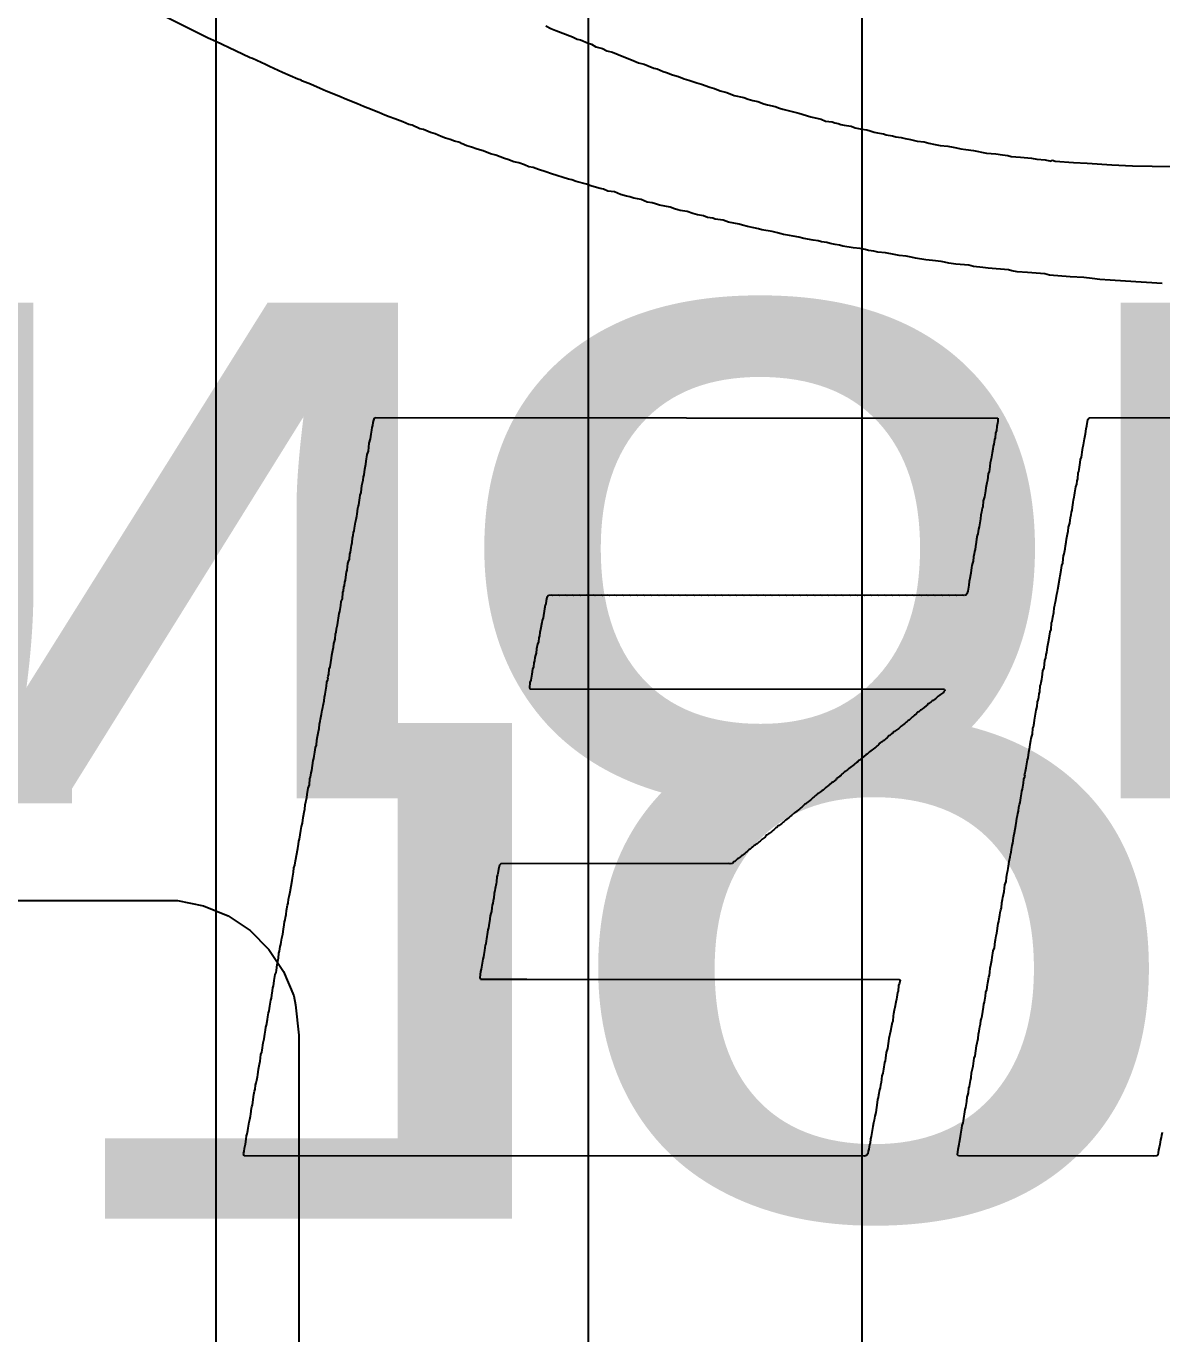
# Model space of a CAD drawing. Header units: inches. Extents: x 0 to 11.3, y 0 to 5.5.
# Drawn here: x 1.394 to 1.6689, y 0.9927 to 1.3093 of the extents above; entities that cross this region are included whole.
import ezdxf

# ---------------------------------------------------------------- set-up
doc = ezdxf.new("R2010")
doc.units = ezdxf.units.IN
doc.header["$MEASUREMENT"] = 0
for name, color, linetype in [('Bottom Layer', 5, 'Continuous'), ('Bottom Overlay', 54, 'Continuous'), ('Top Layer', 1, 'Continuous'), ('Top Overlay', 2, 'Continuous')]:
    doc.layers.add(name, color=color, linetype=linetype)
doc.styles.add('Arial Black', font='', dxfattribs={"height": 0.2})
doc.styles.get('Arial Black').set_extended_font_data('Arial Black')

msp = doc.modelspace()

# ---------------------------------------------------------------- linework, layer by layer
at = {"layer": 'Bottom Layer'}
for p, q in [((1.16485, 1.09761), (1.42739, 1.09761)), ((1.42739, 1.09761), (1.4306, 1.09761)), ((1.4306, 1.09761), (1.4369, 1.09636)), ((1.4369, 1.09636), (1.44284, 1.0939)), ((1.44284, 1.0939), (1.44818, 1.09033)), ((1.44818, 1.09033), (1.45272, 1.08579)), ((1.45272, 1.08579), (1.45629, 1.08045)), ((1.45629, 1.08045), (1.45875, 1.07451)), ((1.45875, 1.07451), (1.45918, 1.07235)), ((1.45918, 1.07235), (1.46, 1.065)), ((1.46, 1.065), (1.46, 1.065)), ((1.46, 1.065), (1.46, 1.065)), ((1.46, 1.065), (1.46, 1.065)), ((1.46, 1.065), (1.46, 0.95905))]:
    msp.add_line(p, q, dxfattribs=at)
at = {"layer": 'Top Layer'}
for p, q in [((1.44, 0.968), (1.44, 1.47)), ((1.53, 1.42), (1.53, 0.97077)), ((1.59636, 0.25536), (1.59636, 1.35617))]:
    msp.add_line(p, q, dxfattribs=at)
at = {"layer": 'Top Overlay'}
for p, q in [((1.43805, 1.30636), (1.41635, 1.31731)), ((1.51978, 1.30935), (1.52102, 1.30873)), ((1.52102, 1.30873), (1.52216, 1.30822)), ((1.52216, 1.30822), (1.52619, 1.30667)), ((1.43991, 1.30553), (1.43805, 1.30636)), ((1.44466, 1.30326), (1.43991, 1.30553)), ((1.52619, 1.30667), (1.52732, 1.30615)), ((1.52732, 1.30615), (1.52815, 1.30594)), ((1.52815, 1.30594), (1.53001, 1.30512)), ((1.53001, 1.30512), (1.53083, 1.30491)), ((1.53083, 1.30491), (1.53187, 1.30429)), ((1.53187, 1.30429), (1.53352, 1.30388)), ((1.44817, 1.3016), (1.44466, 1.30326)), ((1.44879, 1.3014), (1.44817, 1.3016)), ((1.45189, 1.29995), (1.44879, 1.3014)), ((1.53352, 1.30388), (1.53455, 1.30326)), ((1.53455, 1.30326), (1.5359, 1.30295)), ((1.5359, 1.30295), (1.53869, 1.30181)), ((1.53869, 1.30181), (1.53972, 1.3014)), ((1.53972, 1.3014), (1.54106, 1.30088)), ((1.45292, 1.29954), (1.45189, 1.29995)), ((1.45602, 1.29809), (1.45292, 1.29954)), ((1.45974, 1.29644), (1.45602, 1.29809)), ((1.54106, 1.30088), (1.5422, 1.30036)), ((1.5422, 1.30036), (1.54354, 1.30005)), ((1.54354, 1.30005), (1.54458, 1.29964)), ((1.54458, 1.29964), (1.54592, 1.29912)), ((1.54592, 1.29912), (1.54675, 1.29892)), ((1.54675, 1.29892), (1.54819, 1.2983)), ((1.54819, 1.2983), (1.54902, 1.29809)), ((1.54902, 1.29809), (1.55047, 1.29747)), ((1.46057, 1.29623), (1.45974, 1.29644)), ((1.46088, 1.29592), (1.46057, 1.29623)), ((1.46284, 1.2952), (1.46088, 1.29592)), ((1.46512, 1.29416), (1.46284, 1.2952)), ((1.55047, 1.29747), (1.55191, 1.29706)), ((1.55191, 1.29706), (1.55326, 1.29654)), ((1.55326, 1.29654), (1.55439, 1.29623)), ((1.55439, 1.29623), (1.55636, 1.29551)), ((1.55636, 1.29551), (1.55749, 1.2952)), ((1.55749, 1.2952), (1.55946, 1.29447)), ((1.46656, 1.29354), (1.46512, 1.29416)), ((1.46966, 1.2923), (1.46656, 1.29354)), ((1.47152, 1.29148), (1.46966, 1.2923)), ((1.55946, 1.29447), (1.56059, 1.29416)), ((1.56059, 1.29416), (1.56194, 1.29365)), ((1.56194, 1.29365), (1.56359, 1.29323)), ((1.56359, 1.29323), (1.56535, 1.29251)), ((1.56535, 1.29251), (1.56772, 1.29199)), ((1.56772, 1.29199), (1.56876, 1.29158)), ((1.56876, 1.29158), (1.56989, 1.29127)), ((1.47421, 1.29044), (1.47152, 1.29148)), ((1.47566, 1.28982), (1.47421, 1.29044)), ((1.47669, 1.28941), (1.47566, 1.28982)), ((1.47938, 1.28838), (1.47669, 1.28941)), ((1.56989, 1.29127), (1.57113, 1.29106)), ((1.57113, 1.29106), (1.57258, 1.29044)), ((1.57258, 1.29044), (1.57341, 1.29024)), ((1.57341, 1.29024), (1.57527, 1.28982)), ((1.57527, 1.28982), (1.5763, 1.28941)), ((1.5763, 1.28941), (1.57713, 1.2892)), ((1.57713, 1.2892), (1.57847, 1.28889)), ((1.57847, 1.28889), (1.5794, 1.28858)), ((1.5794, 1.28858), (1.58105, 1.28817)), ((1.48082, 1.28776), (1.47938, 1.28838)), ((1.48186, 1.28734), (1.48082, 1.28776)), ((1.4832, 1.28683), (1.48186, 1.28734)), ((1.48516, 1.2861), (1.4832, 1.28683)), ((1.48661, 1.28548), (1.48516, 1.2861)), ((1.48744, 1.28528), (1.48661, 1.28548)), ((1.4893, 1.28445), (1.48744, 1.28528)), ((1.58105, 1.28817), (1.58395, 1.28734)), ((1.58395, 1.28734), (1.58643, 1.28672)), ((1.58643, 1.28672), (1.58746, 1.28631)), ((1.58746, 1.28631), (1.58911, 1.2861)), ((1.58911, 1.2861), (1.58973, 1.2859)), ((1.58973, 1.2859), (1.59056, 1.28569)), ((1.59056, 1.28569), (1.59118, 1.28548)), ((1.59118, 1.28548), (1.59201, 1.28528)), ((1.59201, 1.28528), (1.59366, 1.28507)), ((1.49012, 1.28424), (1.4893, 1.28445)), ((1.49188, 1.28352), (1.49012, 1.28424)), ((1.49302, 1.28321), (1.49188, 1.28352)), ((1.49446, 1.28259), (1.49302, 1.28321)), ((1.4955, 1.28218), (1.49446, 1.28259)), ((1.49663, 1.28187), (1.4955, 1.28218)), ((1.59366, 1.28507), (1.59469, 1.28466)), ((1.59469, 1.28466), (1.59624, 1.28435)), ((1.59624, 1.28435), (1.59748, 1.28414)), ((1.59748, 1.28414), (1.59831, 1.28393)), ((1.59831, 1.28393), (1.59924, 1.28362)), ((1.59924, 1.28362), (1.60007, 1.28342)), ((1.60007, 1.28342), (1.60151, 1.28321)), ((1.60151, 1.28321), (1.60213, 1.283)), ((1.60213, 1.283), (1.60368, 1.28269)), ((1.60368, 1.28269), (1.60451, 1.28249)), ((1.60451, 1.28249), (1.60575, 1.28228)), ((1.60575, 1.28228), (1.60678, 1.28207)), ((1.60678, 1.28207), (1.60802, 1.28187)), ((1.49767, 1.28145), (1.49663, 1.28187)), ((1.49901, 1.28114), (1.49767, 1.28145)), ((1.49932, 1.28083), (1.49901, 1.28114)), ((1.50066, 1.28032), (1.49932, 1.28083)), ((1.5018, 1.28001), (1.50066, 1.28032)), ((1.50314, 1.27949), (1.5018, 1.28001)), ((1.50459, 1.27908), (1.50314, 1.27949)), ((1.50635, 1.27835), (1.50459, 1.27908)), ((1.60802, 1.28187), (1.60968, 1.28145)), ((1.60968, 1.28145), (1.61133, 1.28125)), ((1.61133, 1.28125), (1.61247, 1.28094)), ((1.61247, 1.28094), (1.61402, 1.28063)), ((1.61402, 1.28063), (1.61526, 1.28042)), ((1.61526, 1.28042), (1.61712, 1.28021)), ((1.61712, 1.28021), (1.61836, 1.28001)), ((1.61836, 1.28001), (1.61918, 1.2798)), ((1.61918, 1.2798), (1.62021, 1.27959)), ((1.62021, 1.27959), (1.62146, 1.27939)), ((1.62146, 1.27939), (1.62332, 1.27918)), ((1.62332, 1.27918), (1.62641, 1.27856)), ((1.50769, 1.27804), (1.50635, 1.27835)), ((1.50976, 1.27722), (1.50769, 1.27804)), ((1.51058, 1.27701), (1.50976, 1.27722)), ((1.51203, 1.27639), (1.51058, 1.27701)), ((1.51327, 1.27618), (1.51203, 1.27639)), ((1.51461, 1.27567), (1.51327, 1.27618)), ((1.62641, 1.27856), (1.62869, 1.27835)), ((1.62869, 1.27835), (1.63034, 1.27815)), ((1.63034, 1.27815), (1.63158, 1.27794)), ((1.63158, 1.27794), (1.63241, 1.27773)), ((1.63241, 1.27773), (1.63468, 1.27753)), ((1.63468, 1.27753), (1.63737, 1.27732)), ((1.63737, 1.27732), (1.63861, 1.27711)), ((1.63861, 1.27711), (1.64067, 1.27691)), ((1.64067, 1.27691), (1.64171, 1.2767)), ((1.64171, 1.2767), (1.64181, 1.2766)), ((1.64181, 1.2766), (1.64243, 1.2768)), ((1.64243, 1.2768), (1.64305, 1.2766)), ((1.64305, 1.2766), (1.64749, 1.27629)), ((1.64749, 1.27629), (1.6508, 1.27608)), ((1.6508, 1.27608), (1.65679, 1.27567)), ((1.51565, 1.27525), (1.51461, 1.27567)), ((1.51668, 1.27505), (1.51565, 1.27525)), ((1.51802, 1.27453), (1.51668, 1.27505)), ((1.51978, 1.27401), (1.51802, 1.27453)), ((1.52112, 1.2735), (1.51978, 1.27401)), ((1.52526, 1.27226), (1.52112, 1.2735)), ((1.65679, 1.27567), (1.66175, 1.27546)), ((1.66175, 1.27546), (1.67601, 1.27525)), ((1.52608, 1.27205), (1.52526, 1.27226)), ((1.52712, 1.27164), (1.52608, 1.27205)), ((1.5296, 1.27102), (1.52712, 1.27164)), ((1.53063, 1.2706), (1.5296, 1.27102)), ((1.53146, 1.2704), (1.53063, 1.2706)), ((1.5329, 1.26998), (1.53146, 1.2704)), ((1.53373, 1.26978), (1.5329, 1.26998)), ((1.53476, 1.26936), (1.53373, 1.26978)), ((1.53641, 1.26916), (1.53476, 1.26936)), ((1.53786, 1.26854), (1.53641, 1.26916)), ((1.53931, 1.26812), (1.53786, 1.26854)), ((1.54013, 1.26792), (1.53931, 1.26812)), ((1.54106, 1.26761), (1.54013, 1.26792)), ((1.54282, 1.2673), (1.54106, 1.26761)), ((1.54427, 1.26668), (1.54282, 1.2673)), ((1.54551, 1.26647), (1.54427, 1.26668)), ((1.54633, 1.26626), (1.54551, 1.26647)), ((1.54726, 1.26595), (1.54633, 1.26626)), ((1.54985, 1.26544), (1.54726, 1.26595)), ((1.55088, 1.26502), (1.54985, 1.26544)), ((1.55171, 1.26482), (1.55088, 1.26502)), ((1.55233, 1.26461), (1.55171, 1.26482)), ((1.55398, 1.2644), (1.55233, 1.26461)), ((1.55532, 1.26389), (1.55398, 1.2644)), ((1.55646, 1.26358), (1.55532, 1.26389)), ((1.55791, 1.26337), (1.55646, 1.26358)), ((1.55894, 1.26296), (1.55791, 1.26337)), ((1.56018, 1.26275), (1.55894, 1.26296)), ((1.5608, 1.26254), (1.56018, 1.26275)), ((1.56266, 1.26234), (1.5608, 1.26254)), ((1.564, 1.26182), (1.56266, 1.26234)), ((1.56659, 1.2613), (1.564, 1.26182)), ((1.56741, 1.2611), (1.56659, 1.2613)), ((1.56855, 1.26079), (1.56741, 1.2611)), ((1.5701, 1.26048), (1.56855, 1.26079)), ((1.57124, 1.26017), (1.5701, 1.26048)), ((1.57206, 1.25996), (1.57124, 1.26017)), ((1.57454, 1.25955), (1.57206, 1.25996)), ((1.57589, 1.25924), (1.57454, 1.25955)), ((1.57671, 1.25903), (1.57589, 1.25924)), ((1.57733, 1.25882), (1.57671, 1.25903)), ((1.57878, 1.25862), (1.57733, 1.25882)), ((1.57961, 1.25841), (1.57878, 1.25862)), ((1.58105, 1.2582), (1.57961, 1.25841)), ((1.58219, 1.25789), (1.58105, 1.2582)), ((1.58446, 1.25748), (1.58219, 1.25789)), ((1.5857, 1.25727), (1.58446, 1.25748)), ((1.58653, 1.25707), (1.5857, 1.25727)), ((1.58777, 1.25686), (1.58653, 1.25707)), ((1.5886, 1.25665), (1.58777, 1.25686)), ((1.58984, 1.25645), (1.5886, 1.25665)), ((1.59087, 1.25624), (1.58984, 1.25645)), ((1.5917, 1.25603), (1.59087, 1.25624)), ((1.59418, 1.25562), (1.5917, 1.25603)), ((1.59583, 1.25541), (1.59418, 1.25562)), ((1.59707, 1.25521), (1.59583, 1.25541)), ((1.5979, 1.255), (1.59707, 1.25521)), ((1.59914, 1.25479), (1.5979, 1.255)), ((1.60017, 1.25459), (1.59914, 1.25479)), ((1.60203, 1.25438), (1.60017, 1.25459)), ((1.6041, 1.25397), (1.60203, 1.25438)), ((1.60534, 1.25376), (1.6041, 1.25397)), ((1.60699, 1.25355), (1.60534, 1.25376)), ((1.60823, 1.25335), (1.60699, 1.25355)), ((1.60926, 1.25314), (1.60823, 1.25335)), ((1.61174, 1.25273), (1.60926, 1.25314)), ((1.6134, 1.25252), (1.61174, 1.25273)), ((1.61546, 1.25231), (1.6134, 1.25252)), ((1.61629, 1.25211), (1.61546, 1.25231)), ((1.61732, 1.2519), (1.61629, 1.25211)), ((1.61898, 1.25169), (1.61732, 1.2519)), ((1.62218, 1.25138), (1.61898, 1.25169)), ((1.62332, 1.25107), (1.62218, 1.25138)), ((1.62559, 1.25087), (1.62332, 1.25107)), ((1.62683, 1.25066), (1.62559, 1.25087)), ((1.63179, 1.25025), (1.62683, 1.25066)), ((1.63261, 1.25004), (1.63179, 1.25025)), ((1.63385, 1.24983), (1.63261, 1.25004)), ((1.63633, 1.24963), (1.63385, 1.24983)), ((1.64057, 1.24932), (1.63633, 1.24963)), ((1.64171, 1.24901), (1.64057, 1.24932)), ((1.64667, 1.24859), (1.64171, 1.24901)), ((1.64997, 1.24839), (1.64667, 1.24859)), ((1.65204, 1.24818), (1.64997, 1.24839)), ((1.6539, 1.24797), (1.65204, 1.24818)), ((1.65638, 1.24777), (1.6539, 1.24797)), ((1.6601, 1.24756), (1.65638, 1.24777)), ((1.66899, 1.24694), (1.6601, 1.24756)), ((1.47775, 1.21215), (1.47787, 1.21262)), ((1.47787, 1.21262), (1.47799, 1.21334)), ((1.47799, 1.21334), (1.47811, 1.21393)), ((1.47811, 1.21393), (1.47829, 1.21435)), ((1.47829, 1.21435), (1.47847, 1.21453)), ((1.47847, 1.21453), (1.62916, 1.21441)), ((1.6291, 1.21316), (1.62898, 1.21233)), ((1.62922, 1.21352), (1.6291, 1.21316)), ((1.62916, 1.21441), (1.62922, 1.21352)), ((1.6506, 1.21179), (1.65072, 1.21251)), ((1.65072, 1.21251), (1.65096, 1.21405)), ((1.65096, 1.21405), (1.65126, 1.21447)), ((1.65126, 1.21447), (1.69992, 1.21453)), ((1.47704, 1.20834), (1.47734, 1.20935)), ((1.47734, 1.20935), (1.47752, 1.21048)), ((1.47752, 1.21048), (1.47763, 1.21143)), ((1.47763, 1.21143), (1.47775, 1.21215)), ((1.62851, 1.20959), (1.62839, 1.20923)), ((1.62863, 1.21078), (1.62851, 1.20959)), ((1.62886, 1.21137), (1.62863, 1.21078)), ((1.62898, 1.21233), (1.62886, 1.21137)), ((1.64995, 1.20792), (1.65019, 1.20935)), ((1.65019, 1.20935), (1.65037, 1.2106)), ((1.65037, 1.2106), (1.6506, 1.21179)), ((1.4765, 1.20554), (1.47686, 1.20637)), ((1.47686, 1.20637), (1.47704, 1.20834)), ((1.62797, 1.20691), (1.62785, 1.20595)), ((1.62809, 1.20762), (1.62797, 1.20691)), ((1.62821, 1.2081), (1.62809, 1.20762)), ((1.62839, 1.20923), (1.62821, 1.2081)), ((1.64947, 1.20494), (1.64965, 1.20667)), ((1.64965, 1.20667), (1.64977, 1.20726)), ((1.64977, 1.20726), (1.64995, 1.20792)), ((1.47597, 1.20202), (1.4762, 1.20321)), ((1.4762, 1.20321), (1.47632, 1.20393)), ((1.47632, 1.20393), (1.4765, 1.20554)), ((1.62737, 1.20357), (1.6272, 1.20196)), ((1.62761, 1.20452), (1.62737, 1.20357)), ((1.62785, 1.20595), (1.62761, 1.20452)), ((1.64888, 1.20196), (1.64911, 1.20363)), ((1.64911, 1.20363), (1.64923, 1.20435)), ((1.64923, 1.20435), (1.64947, 1.20494)), ((1.47555, 1.19934), (1.47567, 1.20018)), ((1.47567, 1.20018), (1.47579, 1.20065)), ((1.47579, 1.20065), (1.47597, 1.20202)), ((1.62684, 1.20089), (1.62666, 1.1994)), ((1.62708, 1.20149), (1.62684, 1.20089)), ((1.6272, 1.20196), (1.62708, 1.20149)), ((1.64852, 1.1997), (1.64864, 1.20113)), ((1.64864, 1.20113), (1.64876, 1.20149)), ((1.64876, 1.20149), (1.64888, 1.20196)), ((1.47507, 1.19636), (1.47525, 1.19809)), ((1.47525, 1.19809), (1.47537, 1.19869)), ((1.47537, 1.19869), (1.47555, 1.19934)), ((1.62618, 1.19678), (1.62606, 1.19583)), ((1.6263, 1.1975), (1.62618, 1.19678)), ((1.62654, 1.19869), (1.6263, 1.1975)), ((1.62666, 1.1994), (1.62654, 1.19869)), ((1.64786, 1.1963), (1.64798, 1.19726)), ((1.64798, 1.19726), (1.6481, 1.19773)), ((1.6481, 1.19773), (1.64828, 1.19839)), ((1.64828, 1.19839), (1.6484, 1.19922)), ((1.6484, 1.19922), (1.64852, 1.1997)), ((1.47448, 1.19339), (1.47472, 1.19505)), ((1.47472, 1.19505), (1.47483, 1.19577)), ((1.47483, 1.19577), (1.47507, 1.19636)), ((1.62565, 1.19434), (1.62553, 1.19291)), ((1.62577, 1.19482), (1.62565, 1.19434)), ((1.62594, 1.19535), (1.62577, 1.19482)), ((1.62606, 1.19583), (1.62594, 1.19535)), ((1.64727, 1.19285), (1.64739, 1.19392)), ((1.64739, 1.19392), (1.64751, 1.19464)), ((1.64751, 1.19464), (1.64763, 1.19523)), ((1.64763, 1.19523), (1.64774, 1.19571)), ((1.64774, 1.19571), (1.64786, 1.1963)), ((1.47388, 1.18981), (1.474, 1.19065)), ((1.474, 1.19065), (1.47412, 1.19112)), ((1.47412, 1.19112), (1.47424, 1.19255)), ((1.47424, 1.19255), (1.47436, 1.19291)), ((1.47436, 1.19291), (1.47448, 1.19339)), ((1.62511, 1.19094), (1.62499, 1.18999)), ((1.62523, 1.19166), (1.62511, 1.19094)), ((1.62541, 1.19255), (1.62523, 1.19166)), ((1.62553, 1.19291), (1.62541, 1.19255)), ((1.64661, 1.18898), (1.64679, 1.19035)), ((1.64679, 1.19035), (1.64691, 1.19094)), ((1.64691, 1.19094), (1.64703, 1.19166)), ((1.64703, 1.19166), (1.64715, 1.19213)), ((1.64715, 1.19213), (1.64727, 1.19285)), ((1.47323, 1.18666), (1.47335, 1.18713)), ((1.47335, 1.18713), (1.47347, 1.18773)), ((1.47347, 1.18773), (1.47358, 1.18868)), ((1.47358, 1.18868), (1.4737, 1.18916)), ((1.4737, 1.18916), (1.47388, 1.18981)), ((1.62452, 1.18749), (1.62434, 1.18636)), ((1.62463, 1.18808), (1.62452, 1.18749)), ((1.62475, 1.18856), (1.62463, 1.18808)), ((1.62499, 1.18999), (1.62475, 1.18856)), ((1.6462, 1.18701), (1.64632, 1.18797)), ((1.64632, 1.18797), (1.64643, 1.18844)), ((1.64643, 1.18844), (1.64661, 1.18898)), ((1.47275, 1.18356), (1.47287, 1.18427)), ((1.47287, 1.18427), (1.47299, 1.18534)), ((1.47299, 1.18534), (1.47311, 1.18606)), ((1.47311, 1.18606), (1.47323, 1.18666)), ((1.62392, 1.18439), (1.6238, 1.18332)), ((1.62404, 1.18511), (1.62392, 1.18439)), ((1.62422, 1.186), (1.62404, 1.18511)), ((1.62434, 1.18636), (1.62422, 1.186)), ((1.6456, 1.18344), (1.64572, 1.18439)), ((1.64572, 1.18439), (1.64584, 1.18511)), ((1.64584, 1.18511), (1.64608, 1.1863)), ((1.64608, 1.1863), (1.6462, 1.18701)), ((1.47221, 1.18028), (1.47233, 1.18147)), ((1.47233, 1.18147), (1.47245, 1.18195)), ((1.47245, 1.18195), (1.47263, 1.18308)), ((1.47263, 1.18308), (1.47275, 1.18356)), ((1.62332, 1.18082), (1.6232, 1.17975)), ((1.62344, 1.18153), (1.62332, 1.18082)), ((1.62356, 1.18213), (1.62344, 1.18153)), ((1.62368, 1.1826), (1.62356, 1.18213)), ((1.6238, 1.18332), (1.62368, 1.1826)), ((1.645, 1.18034), (1.64512, 1.18106)), ((1.64512, 1.18106), (1.64524, 1.18153)), ((1.64524, 1.18153), (1.64548, 1.18272)), ((1.64548, 1.18272), (1.6456, 1.18344)), ((1.47156, 1.17713), (1.47168, 1.1776)), ((1.47168, 1.1776), (1.47186, 1.17921)), ((1.47186, 1.17921), (1.47198, 1.17969)), ((1.47198, 1.17969), (1.47221, 1.18028)), ((1.62279, 1.17826), (1.62267, 1.17683)), ((1.62291, 1.17873), (1.62279, 1.17826)), ((1.62309, 1.17927), (1.62291, 1.17873)), ((1.6232, 1.17975), (1.62309, 1.17927)), ((1.64429, 1.17617), (1.64453, 1.1776)), ((1.64453, 1.1776), (1.64465, 1.17867)), ((1.64465, 1.17867), (1.64489, 1.17927)), ((1.64489, 1.17927), (1.645, 1.18034)), ((1.47102, 1.17385), (1.47114, 1.17468)), ((1.47114, 1.17468), (1.47126, 1.17516)), ((1.47126, 1.17516), (1.47144, 1.17653)), ((1.47144, 1.17653), (1.47156, 1.17713)), ((1.62225, 1.17486), (1.62213, 1.17391)), ((1.62237, 1.17558), (1.62225, 1.17486)), ((1.62255, 1.17647), (1.62237, 1.17558)), ((1.62267, 1.17683), (1.62255, 1.17647)), ((1.64375, 1.1729), (1.64417, 1.1757)), ((1.64417, 1.1757), (1.64429, 1.17617)), ((1.47055, 1.17063), (1.47067, 1.17218)), ((1.47067, 1.17218), (1.47078, 1.17254)), ((1.47078, 1.17254), (1.4709, 1.17349)), ((1.4709, 1.17349), (1.47102, 1.17385)), ((1.5204, 1.17141), (1.51998, 1.17099)), ((1.52111, 1.17153), (1.5204, 1.17141)), ((1.52147, 1.17141), (1.52111, 1.17153)), ((1.52278, 1.17153), (1.52147, 1.17141)), ((1.52314, 1.17141), (1.52278, 1.17153)), ((1.52457, 1.17153), (1.52314, 1.17141)), ((1.52493, 1.17141), (1.52457, 1.17153)), ((1.52624, 1.17153), (1.52493, 1.17141)), ((1.52659, 1.17141), (1.52624, 1.17153)), ((1.52791, 1.17153), (1.52659, 1.17141)), ((1.52826, 1.17141), (1.52791, 1.17153)), ((1.52969, 1.17153), (1.52826, 1.17141)), ((1.53005, 1.17141), (1.52969, 1.17153)), ((1.53136, 1.17153), (1.53005, 1.17141)), ((1.53172, 1.17141), (1.53136, 1.17153)), ((1.53315, 1.17153), (1.53172, 1.17141)), ((1.5335, 1.17141), (1.53315, 1.17153)), ((1.53481, 1.17153), (1.5335, 1.17141)), ((1.53517, 1.17141), (1.53481, 1.17153)), ((1.53648, 1.17153), (1.53517, 1.17141)), ((1.53684, 1.17141), (1.53648, 1.17153)), ((1.53827, 1.17153), (1.53684, 1.17141)), ((1.53863, 1.17141), (1.53827, 1.17153)), ((1.53994, 1.17153), (1.53863, 1.17141)), ((1.54029, 1.17141), (1.53994, 1.17153)), ((1.54172, 1.17153), (1.54029, 1.17141)), ((1.54208, 1.17141), (1.54172, 1.17153)), ((1.54339, 1.17153), (1.54208, 1.17141)), ((1.54375, 1.17141), (1.54339, 1.17153)), ((1.54506, 1.17153), (1.54375, 1.17141)), ((1.54542, 1.17141), (1.54506, 1.17153)), ((1.54685, 1.17153), (1.54542, 1.17141)), ((1.5472, 1.17141), (1.54685, 1.17153)), ((1.54851, 1.17153), (1.5472, 1.17141)), ((1.54887, 1.17141), (1.54851, 1.17153)), ((1.5503, 1.17153), (1.54887, 1.17141)), ((1.55066, 1.17141), (1.5503, 1.17153)), ((1.55197, 1.17153), (1.55066, 1.17141)), ((1.55233, 1.17141), (1.55197, 1.17153)), ((1.55364, 1.17153), (1.55233, 1.17141)), ((1.55399, 1.17141), (1.55364, 1.17153)), ((1.55542, 1.17153), (1.55399, 1.17141)), ((1.55578, 1.17141), (1.55542, 1.17153)), ((1.55709, 1.17153), (1.55578, 1.17141)), ((1.55745, 1.17141), (1.55709, 1.17153)), ((1.55888, 1.17153), (1.55745, 1.17141)), ((1.55923, 1.17141), (1.55888, 1.17153)), ((1.56055, 1.17153), (1.55923, 1.17141)), ((1.5609, 1.17141), (1.56055, 1.17153)), ((1.56221, 1.17153), (1.5609, 1.17141)), ((1.56257, 1.17141), (1.56221, 1.17153)), ((1.564, 1.17153), (1.56257, 1.17141)), ((1.56436, 1.17141), (1.564, 1.17153)), ((1.56567, 1.17153), (1.56436, 1.17141)), ((1.56603, 1.17141), (1.56567, 1.17153)), ((1.56745, 1.17153), (1.56603, 1.17141)), ((1.56781, 1.17141), (1.56745, 1.17153)), ((1.56912, 1.17153), (1.56781, 1.17141)), ((1.56948, 1.17141), (1.56912, 1.17153)), ((1.57079, 1.17153), (1.56948, 1.17141)), ((1.57115, 1.17141), (1.57079, 1.17153)), ((1.57258, 1.17153), (1.57115, 1.17141)), ((1.57293, 1.17141), (1.57258, 1.17153)), ((1.57424, 1.17153), (1.57293, 1.17141)), ((1.5746, 1.17141), (1.57424, 1.17153)), ((1.57603, 1.17153), (1.5746, 1.17141)), ((1.57639, 1.17141), (1.57603, 1.17153)), ((1.5777, 1.17153), (1.57639, 1.17141)), ((1.57806, 1.17141), (1.5777, 1.17153)), ((1.57937, 1.17153), (1.57806, 1.17141)), ((1.57972, 1.17141), (1.57937, 1.17153)), ((1.58115, 1.17153), (1.57972, 1.17141)), ((1.58151, 1.17141), (1.58115, 1.17153)), ((1.58282, 1.17153), (1.58151, 1.17141)), ((1.58318, 1.17141), (1.58282, 1.17153)), ((1.58461, 1.17153), (1.58318, 1.17141)), ((1.58497, 1.17141), (1.58461, 1.17153)), ((1.58628, 1.17153), (1.58497, 1.17141)), ((1.58663, 1.17141), (1.58628, 1.17153)), ((1.58794, 1.17153), (1.58663, 1.17141)), ((1.5883, 1.17141), (1.58794, 1.17153)), ((1.58973, 1.17153), (1.5883, 1.17141)), ((1.59009, 1.17141), (1.58973, 1.17153)), ((1.5914, 1.17153), (1.59009, 1.17141)), ((1.59176, 1.17141), (1.5914, 1.17153)), ((1.59319, 1.17153), (1.59176, 1.17141)), ((1.59354, 1.17141), (1.59319, 1.17153)), ((1.59485, 1.17153), (1.59354, 1.17141)), ((1.59521, 1.17141), (1.59485, 1.17153)), ((1.59652, 1.17153), (1.59521, 1.17141)), ((1.59688, 1.17141), (1.59652, 1.17153)), ((1.59831, 1.17153), (1.59688, 1.17141)), ((1.59867, 1.17141), (1.59831, 1.17153)), ((1.59998, 1.17153), (1.59867, 1.17141)), ((1.60033, 1.17141), (1.59998, 1.17153)), ((1.60176, 1.17153), (1.60033, 1.17141)), ((1.60212, 1.17141), (1.60176, 1.17153)), ((1.60343, 1.17153), (1.60212, 1.17141)), ((1.60379, 1.17141), (1.60343, 1.17153)), ((1.6051, 1.17153), (1.60379, 1.17141)), ((1.60546, 1.17141), (1.6051, 1.17153)), ((1.60688, 1.17153), (1.60546, 1.17141)), ((1.60724, 1.17141), (1.60688, 1.17153)), ((1.60855, 1.17153), (1.60724, 1.17141)), ((1.60891, 1.17141), (1.60855, 1.17153)), ((1.61034, 1.17153), (1.60891, 1.17141)), ((1.6107, 1.17141), (1.61034, 1.17153)), ((1.61201, 1.17153), (1.6107, 1.17141)), ((1.61236, 1.17141), (1.61201, 1.17153)), ((1.61367, 1.17153), (1.61236, 1.17141)), ((1.61403, 1.17141), (1.61367, 1.17153)), ((1.61546, 1.17153), (1.61403, 1.17141)), ((1.61582, 1.17141), (1.61546, 1.17153)), ((1.61713, 1.17153), (1.61582, 1.17141)), ((1.61749, 1.17141), (1.61713, 1.17153)), ((1.61892, 1.17153), (1.61749, 1.17141)), ((1.61927, 1.17141), (1.61892, 1.17153)), ((1.6207, 1.17153), (1.61927, 1.17141)), ((1.62106, 1.17141), (1.6207, 1.17153)), ((1.62142, 1.17153), (1.62106, 1.17141)), ((1.62166, 1.17188), (1.62142, 1.17153)), ((1.62189, 1.17248), (1.62166, 1.17188)), ((1.62213, 1.17391), (1.62189, 1.17248)), ((1.64322, 1.17022), (1.64346, 1.17176)), ((1.64346, 1.17176), (1.64363, 1.17242)), ((1.64363, 1.17242), (1.64375, 1.1729)), ((1.46989, 1.1676), (1.47013, 1.16902)), ((1.47013, 1.16902), (1.47025, 1.16998)), ((1.47025, 1.16998), (1.47055, 1.17063)), ((1.51945, 1.16819), (1.51909, 1.16605)), ((1.51963, 1.16908), (1.51945, 1.16819)), ((1.51974, 1.16944), (1.51963, 1.16908)), ((1.51986, 1.17016), (1.51974, 1.16944)), ((1.51998, 1.17099), (1.51986, 1.17016)), ((1.64274, 1.16736), (1.64286, 1.16843)), ((1.64286, 1.16843), (1.64298, 1.16914)), ((1.64298, 1.16914), (1.6431, 1.16962)), ((1.6431, 1.16962), (1.64322, 1.17022)), ((1.46936, 1.16432), (1.46977, 1.16712)), ((1.46977, 1.16712), (1.46989, 1.1676)), ((1.51891, 1.16539), (1.51879, 1.16491)), ((1.51909, 1.16605), (1.51891, 1.16539)), ((1.64221, 1.1648), (1.64232, 1.16515)), ((1.64232, 1.16515), (1.6425, 1.16617)), ((1.6425, 1.16617), (1.64274, 1.16736)), ((1.46876, 1.16086), (1.46888, 1.16217)), ((1.46888, 1.16217), (1.469, 1.16253)), ((1.469, 1.16253), (1.46912, 1.16337)), ((1.46912, 1.16337), (1.46936, 1.16432)), ((1.51832, 1.16253), (1.5182, 1.1617)), ((1.51849, 1.16319), (1.51832, 1.16253)), ((1.51879, 1.16491), (1.51849, 1.16319)), ((1.64167, 1.16164), (1.64185, 1.16265)), ((1.64185, 1.16265), (1.64209, 1.16325)), ((1.64209, 1.16325), (1.64221, 1.1648)), ((1.46822, 1.15818), (1.46834, 1.1589)), ((1.46834, 1.1589), (1.46846, 1.15985)), ((1.46846, 1.15985), (1.46858, 1.16033)), ((1.46858, 1.16033), (1.46876, 1.16086)), ((1.51772, 1.15967), (1.51754, 1.15854)), ((1.51796, 1.16027), (1.51772, 1.15967)), ((1.51808, 1.16122), (1.51796, 1.16027)), ((1.5182, 1.1617), (1.51808, 1.16122)), ((1.64101, 1.15765), (1.64119, 1.15902)), ((1.64119, 1.15902), (1.64143, 1.16021)), ((1.64143, 1.16021), (1.64167, 1.16164)), ((1.46775, 1.15521), (1.46787, 1.15628)), ((1.46787, 1.15628), (1.46799, 1.15699)), ((1.46799, 1.15699), (1.46822, 1.15818)), ((1.51701, 1.15562), (1.51689, 1.15515)), ((1.51712, 1.15646), (1.51701, 1.15562)), ((1.5173, 1.15699), (1.51712, 1.15646)), ((1.51742, 1.15747), (1.5173, 1.15699)), ((1.51754, 1.15854), (1.51742, 1.15747)), ((1.64042, 1.15396), (1.64054, 1.15574)), ((1.64054, 1.15574), (1.64078, 1.15634)), ((1.64078, 1.15634), (1.64089, 1.15717)), ((1.64089, 1.15717), (1.64101, 1.15765)), ((1.46709, 1.15193), (1.46721, 1.15241)), ((1.46721, 1.15241), (1.46733, 1.1536)), ((1.46733, 1.1536), (1.46757, 1.15419)), ((1.46757, 1.15419), (1.46775, 1.15521)), ((1.51641, 1.15241), (1.51629, 1.15193)), ((1.51653, 1.1536), (1.51641, 1.15241)), ((1.51677, 1.15419), (1.51653, 1.1536)), ((1.51689, 1.15515), (1.51677, 1.15419)), ((1.63994, 1.15169), (1.64012, 1.15318)), ((1.64012, 1.15318), (1.64042, 1.15396)), ((1.46644, 1.14806), (1.46667, 1.14949)), ((1.46667, 1.14949), (1.46679, 1.15044)), ((1.46679, 1.15044), (1.46709, 1.15122)), ((1.46697, 1.15157), (1.46709, 1.15193)), ((1.46709, 1.15122), (1.46697, 1.15157)), ((1.51593, 1.15038), (1.51581, 1.14907)), ((1.51611, 1.15092), (1.51593, 1.15038)), ((1.51629, 1.15193), (1.51611, 1.15092)), ((1.63935, 1.14812), (1.63947, 1.14955)), ((1.63947, 1.14955), (1.63958, 1.14991)), ((1.63958, 1.14991), (1.6397, 1.15038)), ((1.6397, 1.15038), (1.63982, 1.15122)), ((1.63982, 1.15122), (1.63994, 1.15169)), ((1.46608, 1.14591), (1.4662, 1.14687)), ((1.4662, 1.14687), (1.46632, 1.14758)), ((1.46632, 1.14758), (1.46644, 1.14806)), ((1.51581, 1.14907), (1.51599, 1.14889)), ((1.51599, 1.14889), (1.6163, 1.14877)), ((1.61356, 1.14603), (1.61332, 1.14591)), ((1.61391, 1.14639), (1.61356, 1.14603)), ((1.61415, 1.14651), (1.61391, 1.14639)), ((1.61475, 1.14711), (1.61415, 1.14651)), ((1.61499, 1.14722), (1.61475, 1.14711)), ((1.61528, 1.14752), (1.61499, 1.14722)), ((1.616, 1.148), (1.61528, 1.14752)), ((1.61612, 1.14824), (1.616, 1.148)), ((1.61636, 1.14848), (1.61612, 1.14824)), ((1.6163, 1.14877), (1.61636, 1.14848)), ((1.63881, 1.14568), (1.63893, 1.14615)), ((1.63893, 1.14615), (1.63911, 1.14681)), ((1.63911, 1.14681), (1.63923, 1.14764)), ((1.63923, 1.14764), (1.63935, 1.14812)), ((1.46548, 1.1427), (1.4656, 1.14365)), ((1.4656, 1.14365), (1.46578, 1.14431)), ((1.46578, 1.14431), (1.4659, 1.14478)), ((1.4659, 1.14478), (1.46608, 1.14591)), ((1.60986, 1.14317), (1.60927, 1.14258)), ((1.6101, 1.14329), (1.60986, 1.14317)), ((1.61046, 1.14365), (1.6101, 1.14329)), ((1.6107, 1.14377), (1.61046, 1.14365)), ((1.61105, 1.14413), (1.6107, 1.14377)), ((1.61129, 1.14425), (1.61105, 1.14413)), ((1.61189, 1.14484), (1.61129, 1.14425)), ((1.61213, 1.14496), (1.61189, 1.14484)), ((1.61236, 1.1452), (1.61213, 1.14496)), ((1.6126, 1.14532), (1.61236, 1.1452)), ((1.61284, 1.14556), (1.6126, 1.14532)), ((1.61308, 1.14568), (1.61284, 1.14556)), ((1.61332, 1.14591), (1.61308, 1.14568)), ((1.63821, 1.14222), (1.63845, 1.14365)), ((1.63845, 1.14365), (1.63869, 1.1446)), ((1.63869, 1.1446), (1.63881, 1.14568)), ((1.46489, 1.13924), (1.46501, 1.14032)), ((1.46501, 1.14032), (1.46513, 1.14103)), ((1.46513, 1.14103), (1.46525, 1.14151)), ((1.46525, 1.14151), (1.46548, 1.1427)), ((1.60581, 1.13984), (1.60522, 1.13924)), ((1.60605, 1.13996), (1.60581, 1.13984)), ((1.60641, 1.14032), (1.60605, 1.13996)), ((1.60665, 1.14043), (1.60641, 1.14032)), ((1.607, 1.14079), (1.60665, 1.14043)), ((1.60724, 1.14091), (1.607, 1.14079)), ((1.60748, 1.14115), (1.60724, 1.14091)), ((1.60772, 1.14127), (1.60748, 1.14115)), ((1.60855, 1.1421), (1.60772, 1.14127)), ((1.60879, 1.14222), (1.60855, 1.1421)), ((1.60903, 1.14246), (1.60879, 1.14222)), ((1.60927, 1.14258), (1.60903, 1.14246)), ((1.63768, 1.1393), (1.6378, 1.13966)), ((1.6378, 1.13966), (1.63798, 1.14055)), ((1.63798, 1.14055), (1.6381, 1.14127)), ((1.6381, 1.14127), (1.63821, 1.14222)), ((1.46423, 1.13525), (1.46435, 1.13644)), ((1.46435, 1.13644), (1.46447, 1.13728)), ((1.46447, 1.13728), (1.46459, 1.13775)), ((1.46459, 1.13775), (1.46477, 1.13853)), ((1.46477, 1.13853), (1.46489, 1.13924)), ((1.60212, 1.13686), (1.60164, 1.13638)), ((1.60236, 1.13698), (1.60212, 1.13686)), ((1.60283, 1.13746), (1.60236, 1.13698)), ((1.60307, 1.13758), (1.60283, 1.13746)), ((1.60343, 1.13793), (1.60307, 1.13758)), ((1.60367, 1.13805), (1.60343, 1.13793)), ((1.60403, 1.13841), (1.60367, 1.13805)), ((1.60426, 1.13853), (1.60403, 1.13841)), ((1.6045, 1.13877), (1.60426, 1.13853)), ((1.60474, 1.13889), (1.6045, 1.13877)), ((1.60498, 1.13912), (1.60474, 1.13889)), ((1.60522, 1.13924), (1.60498, 1.13912)), ((1.63714, 1.13638), (1.63726, 1.13686)), ((1.63726, 1.13686), (1.63744, 1.1374)), ((1.63744, 1.1374), (1.63756, 1.13787)), ((1.63756, 1.13787), (1.63768, 1.1393)), ((1.4637, 1.13257), (1.46382, 1.13353)), ((1.46382, 1.13353), (1.46399, 1.13466)), ((1.46399, 1.13466), (1.46423, 1.13525)), ((1.59813, 1.13359), (1.59759, 1.13305)), ((1.59878, 1.13412), (1.59813, 1.13359)), ((1.59902, 1.13424), (1.59878, 1.13412)), ((1.59938, 1.1346), (1.59902, 1.13424)), ((1.59962, 1.13472), (1.59938, 1.1346)), ((1.59998, 1.13507), (1.59962, 1.13472)), ((1.60021, 1.13519), (1.59998, 1.13507)), ((1.60039, 1.13537), (1.60021, 1.13519)), ((1.60051, 1.13561), (1.60039, 1.13537)), ((1.60069, 1.13567), (1.60051, 1.13561)), ((1.60093, 1.13591), (1.60069, 1.13567)), ((1.60117, 1.13603), (1.60093, 1.13591)), ((1.6014, 1.13627), (1.60117, 1.13603)), ((1.60164, 1.13638), (1.6014, 1.13627)), ((1.63649, 1.13216), (1.63667, 1.13353)), ((1.63667, 1.13353), (1.6369, 1.13472)), ((1.6369, 1.13472), (1.63702, 1.13543)), ((1.63702, 1.13543), (1.63714, 1.13638)), ((1.4631, 1.12912), (1.46346, 1.1315)), ((1.46346, 1.1315), (1.46358, 1.13198)), ((1.46358, 1.13198), (1.4637, 1.13257)), ((1.59402, 1.13019), (1.59378, 1.13007)), ((1.59438, 1.13055), (1.59402, 1.13019)), ((1.59461, 1.13067), (1.59438, 1.13055)), ((1.59497, 1.13102), (1.59461, 1.13067)), ((1.59521, 1.13114), (1.59497, 1.13102)), ((1.59557, 1.1315), (1.59521, 1.13114)), ((1.59581, 1.13162), (1.59557, 1.1315)), ((1.59628, 1.1321), (1.59581, 1.13162)), ((1.5967, 1.13239), (1.59628, 1.1321)), ((1.59735, 1.13293), (1.5967, 1.13239)), ((1.59759, 1.13305), (1.59735, 1.13293)), ((1.63601, 1.12977), (1.63613, 1.13025)), ((1.63613, 1.13025), (1.63637, 1.13168)), ((1.63637, 1.13168), (1.63649, 1.13216)), ((1.46257, 1.1256), (1.46268, 1.12715)), ((1.46268, 1.12715), (1.4628, 1.12751)), ((1.4628, 1.12751), (1.46298, 1.12852)), ((1.46298, 1.12852), (1.4631, 1.12912)), ((1.59015, 1.12715), (1.59003, 1.12691)), ((1.59092, 1.12769), (1.59015, 1.12715)), ((1.59116, 1.12781), (1.59092, 1.12769)), ((1.59122, 1.12799), (1.59116, 1.12781)), ((1.59152, 1.12828), (1.59122, 1.12799)), ((1.59176, 1.1284), (1.59152, 1.12828)), ((1.59211, 1.12876), (1.59176, 1.1284)), ((1.59235, 1.12888), (1.59211, 1.12876)), ((1.59259, 1.12912), (1.59235, 1.12888)), ((1.59283, 1.12924), (1.59259, 1.12912)), ((1.59313, 1.12953), (1.59283, 1.12924)), ((1.59378, 1.13007), (1.59313, 1.12953)), ((1.63536, 1.12602), (1.63547, 1.12697)), ((1.63547, 1.12697), (1.63577, 1.12775)), ((1.63565, 1.12811), (1.63577, 1.12846)), ((1.63577, 1.12775), (1.63565, 1.12811)), ((1.63577, 1.12846), (1.63589, 1.12894)), ((1.63589, 1.12894), (1.63601, 1.12977)), ((1.46203, 1.12328), (1.46227, 1.12483)), ((1.46227, 1.12483), (1.46257, 1.1256)), ((1.58628, 1.12388), (1.58604, 1.12376)), ((1.58663, 1.12423), (1.58628, 1.12388)), ((1.58687, 1.12435), (1.58663, 1.12423)), ((1.58735, 1.12483), (1.58687, 1.12435)), ((1.58759, 1.12495), (1.58735, 1.12483)), ((1.58794, 1.12531), (1.58759, 1.12495)), ((1.58818, 1.12543), (1.58794, 1.12531)), ((1.58836, 1.1256), (1.58818, 1.12543)), ((1.58902, 1.12614), (1.58836, 1.1256)), ((1.58925, 1.12626), (1.58902, 1.12614)), ((1.58961, 1.12662), (1.58925, 1.12626)), ((1.59003, 1.12691), (1.58961, 1.12662)), ((1.63488, 1.1234), (1.635, 1.12411)), ((1.635, 1.12411), (1.63512, 1.12459)), ((1.63512, 1.12459), (1.63536, 1.12602)), ((1.46143, 1.11971), (1.46155, 1.12078)), ((1.46155, 1.12078), (1.46191, 1.12257)), ((1.46191, 1.12257), (1.46203, 1.12328)), ((1.58246, 1.1209), (1.58175, 1.12018)), ((1.5827, 1.12102), (1.58246, 1.1209)), ((1.58306, 1.12137), (1.5827, 1.12102)), ((1.5833, 1.12149), (1.58306, 1.12137)), ((1.58366, 1.12185), (1.5833, 1.12149)), ((1.58389, 1.12197), (1.58366, 1.12185)), ((1.58449, 1.12257), (1.58389, 1.12197)), ((1.58473, 1.12269), (1.58449, 1.12257)), ((1.58508, 1.12304), (1.58473, 1.12269)), ((1.58532, 1.12316), (1.58508, 1.12304)), ((1.58556, 1.1234), (1.58532, 1.12316)), ((1.5858, 1.12352), (1.58556, 1.1234)), ((1.58604, 1.12376), (1.5858, 1.12352)), ((1.63428, 1.12018), (1.63446, 1.12084)), ((1.63446, 1.12084), (1.63458, 1.12132)), ((1.63458, 1.12132), (1.63476, 1.12245)), ((1.63476, 1.12245), (1.63488, 1.1234)), ((1.4609, 1.11631), (1.46102, 1.11774)), ((1.46102, 1.11774), (1.46114, 1.1181)), ((1.46114, 1.1181), (1.46131, 1.11899)), ((1.46131, 1.11899), (1.46143, 1.11971)), ((1.57841, 1.11756), (1.57776, 1.11703)), ((1.57865, 1.11768), (1.57841, 1.11756)), ((1.57901, 1.11804), (1.57865, 1.11768)), ((1.57925, 1.11816), (1.57901, 1.11804)), ((1.57996, 1.11887), (1.57925, 1.11816)), ((1.58056, 1.11923), (1.57996, 1.11887)), ((1.58092, 1.11959), (1.58056, 1.11923)), ((1.58115, 1.11971), (1.58092, 1.11959)), ((1.58151, 1.12006), (1.58115, 1.11971)), ((1.58175, 1.12018), (1.58151, 1.12006)), ((1.63369, 1.11685), (1.63381, 1.11756)), ((1.63381, 1.11756), (1.63393, 1.11816)), ((1.63393, 1.11816), (1.63405, 1.11864)), ((1.63405, 1.11864), (1.63416, 1.11923)), ((1.63416, 1.11923), (1.63428, 1.12018)), ((1.46012, 1.11244), (1.46048, 1.11458)), ((1.46048, 1.11458), (1.4606, 1.11554)), ((1.4606, 1.11554), (1.4609, 1.11631)), ((1.57472, 1.11458), (1.57436, 1.11423)), ((1.57496, 1.1147), (1.57472, 1.11458)), ((1.57544, 1.11518), (1.57496, 1.1147)), ((1.57567, 1.1153), (1.57544, 1.11518)), ((1.57603, 1.11566), (1.57567, 1.1153)), ((1.57627, 1.11578), (1.57603, 1.11566)), ((1.57663, 1.11613), (1.57627, 1.11578)), ((1.57687, 1.11625), (1.57663, 1.11613)), ((1.57722, 1.11661), (1.57687, 1.11625)), ((1.57746, 1.11673), (1.57722, 1.11661)), ((1.57776, 1.11703), (1.57746, 1.11673)), ((1.63321, 1.11399), (1.63357, 1.11578)), ((1.63357, 1.11578), (1.63369, 1.11685)), ((1.45977, 1.11018), (1.45988, 1.11125)), ((1.45988, 1.11125), (1.46, 1.11196)), ((1.46, 1.11196), (1.46012, 1.11244)), ((1.57067, 1.11125), (1.57043, 1.11101)), ((1.57091, 1.11137), (1.57067, 1.11125)), ((1.57139, 1.11184), (1.57091, 1.11137)), ((1.57162, 1.11196), (1.57139, 1.11184)), ((1.57216, 1.1125), (1.57162, 1.11196)), ((1.57287, 1.11298), (1.57216, 1.1125)), ((1.57299, 1.11321), (1.57287, 1.11298)), ((1.57317, 1.11339), (1.57299, 1.11321)), ((1.57341, 1.11351), (1.57317, 1.11339)), ((1.57365, 1.11375), (1.57341, 1.11351)), ((1.57389, 1.11387), (1.57365, 1.11375)), ((1.57413, 1.11411), (1.57389, 1.11387)), ((1.57436, 1.11423), (1.57413, 1.11411)), ((1.63262, 1.11089), (1.63285, 1.11149)), ((1.63285, 1.11149), (1.63297, 1.11268)), ((1.63297, 1.11268), (1.63309, 1.11327)), ((1.63309, 1.11327), (1.63321, 1.11399)), ((1.45917, 1.1072), (1.45977, 1.11018)), ((1.56662, 1.10803), (1.56638, 1.10779)), ((1.56686, 1.10815), (1.56662, 1.10803)), ((1.5671, 1.10839), (1.56686, 1.10815)), ((1.56734, 1.10851), (1.5671, 1.10839)), ((1.56769, 1.10887), (1.56734, 1.10851)), ((1.56793, 1.10899), (1.56769, 1.10887)), ((1.56829, 1.10934), (1.56793, 1.10899)), ((1.56853, 1.10946), (1.56829, 1.10934)), ((1.569, 1.10994), (1.56853, 1.10946)), ((1.56924, 1.11006), (1.569, 1.10994)), ((1.5696, 1.11042), (1.56924, 1.11006)), ((1.56984, 1.11053), (1.5696, 1.11042)), ((1.57019, 1.11089), (1.56984, 1.11053)), ((1.57043, 1.11101), (1.57019, 1.11089)), ((1.63196, 1.10702), (1.63214, 1.10815)), ((1.63214, 1.10815), (1.63226, 1.10863)), ((1.63226, 1.10863), (1.63238, 1.10934)), ((1.63238, 1.10934), (1.6325, 1.10994)), ((1.6325, 1.10994), (1.63262, 1.11089)), ((1.45869, 1.10446), (1.45881, 1.10553)), ((1.45881, 1.10553), (1.45905, 1.10613)), ((1.45905, 1.10613), (1.45917, 1.1072)), ((1.50831, 1.10523), (1.50819, 1.10416)), ((1.50855, 1.10619), (1.50831, 1.10523)), ((1.50884, 1.10648), (1.50855, 1.10619)), ((1.564, 1.1066), (1.50884, 1.10648)), ((1.56436, 1.10648), (1.564, 1.1066)), ((1.56495, 1.1066), (1.56436, 1.10648)), ((1.56531, 1.10696), (1.56495, 1.1066)), ((1.56555, 1.10708), (1.56531, 1.10696)), ((1.56614, 1.10768), (1.56555, 1.10708)), ((1.56638, 1.10779), (1.56614, 1.10768)), ((1.63142, 1.10422), (1.6316, 1.10488)), ((1.6316, 1.10488), (1.63172, 1.10535)), ((1.63172, 1.10535), (1.63196, 1.10702)), ((1.45792, 1.09975), (1.45834, 1.10243)), ((1.45834, 1.10243), (1.45846, 1.10303)), ((1.45846, 1.10303), (1.45869, 1.10446)), ((1.50771, 1.10166), (1.50753, 1.10053)), ((1.50783, 1.10214), (1.50771, 1.10166)), ((1.50795, 1.10333), (1.50783, 1.10214)), ((1.50807, 1.1038), (1.50795, 1.10333)), ((1.50819, 1.10416), (1.50807, 1.1038)), ((1.63089, 1.10142), (1.63119, 1.1022)), ((1.63119, 1.1022), (1.63131, 1.10315)), ((1.63131, 1.10315), (1.63142, 1.10422)), ((1.4575, 1.09791), (1.45762, 1.09862)), ((1.45762, 1.09862), (1.4578, 1.09928)), ((1.4578, 1.09928), (1.45792, 1.09975)), ((1.5073, 1.09934), (1.50718, 1.09826)), ((1.50742, 1.10005), (1.5073, 1.09934)), ((1.50753, 1.10053), (1.50742, 1.10005)), ((1.63041, 1.09832), (1.63059, 1.0991)), ((1.63059, 1.0991), (1.63071, 1.09981)), ((1.63071, 1.09981), (1.63089, 1.10142)), ((1.45703, 1.09517), (1.45726, 1.09648)), ((1.45726, 1.09648), (1.45738, 1.09695)), ((1.45738, 1.09695), (1.4575, 1.09791)), ((1.5067, 1.09588), (1.50658, 1.09493)), ((1.50682, 1.09648), (1.5067, 1.09588)), ((1.50694, 1.09695), (1.50682, 1.09648)), ((1.50706, 1.09755), (1.50694, 1.09695)), ((1.50718, 1.09826), (1.50706, 1.09755)), ((1.62976, 1.09469), (1.62994, 1.09535)), ((1.62994, 1.09535), (1.63005, 1.09582)), ((1.63005, 1.09582), (1.63017, 1.09701)), ((1.63017, 1.09701), (1.63029, 1.09785)), ((1.63029, 1.09785), (1.63041, 1.09832)), ((1.45643, 1.09171), (1.45655, 1.09243)), ((1.45655, 1.09243), (1.45667, 1.0929)), ((1.45667, 1.0929), (1.45679, 1.0935)), ((1.45679, 1.0935), (1.45691, 1.09421)), ((1.45691, 1.09421), (1.45703, 1.09517)), ((1.50605, 1.09213), (1.50587, 1.091)), ((1.50616, 1.09249), (1.50605, 1.09213)), ((1.50628, 1.09392), (1.50616, 1.09249)), ((1.50646, 1.09445), (1.50628, 1.09392)), ((1.50658, 1.09493), (1.50646, 1.09445)), ((1.62928, 1.09207), (1.6294, 1.09255)), ((1.6294, 1.09255), (1.62952, 1.09314)), ((1.62952, 1.09314), (1.62964, 1.0941)), ((1.62964, 1.0941), (1.62976, 1.09469)), ((1.45583, 1.0885), (1.45607, 1.08945)), ((1.45607, 1.08945), (1.45631, 1.09064)), ((1.45631, 1.09064), (1.45643, 1.09171)), ((1.50563, 1.08993), (1.50545, 1.08832)), ((1.50575, 1.09052), (1.50563, 1.08993)), ((1.50587, 1.091), (1.50575, 1.09052)), ((1.62863, 1.08808), (1.6288, 1.08909)), ((1.6288, 1.08909), (1.62892, 1.08969)), ((1.62892, 1.08969), (1.62928, 1.09207)), ((1.4553, 1.08534), (1.45548, 1.08647)), ((1.45548, 1.08647), (1.4556, 1.08695)), ((1.4556, 1.08695), (1.45572, 1.08754)), ((1.45572, 1.08754), (1.45583, 1.0885)), ((1.50509, 1.08677), (1.50491, 1.08552)), ((1.50521, 1.08713), (1.50509, 1.08677)), ((1.50533, 1.08784), (1.50521, 1.08713)), ((1.50545, 1.08832), (1.50533, 1.08784)), ((1.62809, 1.0854), (1.62839, 1.08617)), ((1.62839, 1.08617), (1.62851, 1.08772)), ((1.62851, 1.08772), (1.62863, 1.08808)), ((1.45482, 1.08248), (1.45494, 1.08331)), ((1.45494, 1.08331), (1.45506, 1.08367)), ((1.45506, 1.08367), (1.45518, 1.08486)), ((1.45518, 1.08486), (1.4553, 1.08534)), ((1.5045, 1.08343), (1.50432, 1.08194)), ((1.50468, 1.08397), (1.5045, 1.08343)), ((1.50479, 1.08457), (1.50468, 1.08397)), ((1.50491, 1.08552), (1.50479, 1.08457)), ((1.62749, 1.08194), (1.62773, 1.08314)), ((1.62773, 1.08314), (1.62785, 1.08385)), ((1.62785, 1.08385), (1.62809, 1.0854)), ((1.45417, 1.0792), (1.45429, 1.07968)), ((1.45429, 1.07968), (1.45446, 1.08022)), ((1.45446, 1.08022), (1.45458, 1.08069)), ((1.45458, 1.08069), (1.4547, 1.08212)), ((1.4547, 1.08212), (1.45482, 1.08248)), ((1.50384, 1.07968), (1.50378, 1.07891)), ((1.50396, 1.0804), (1.50384, 1.07968)), ((1.50408, 1.08099), (1.50396, 1.0804)), ((1.50432, 1.08194), (1.50408, 1.08099)), ((1.62702, 1.07909), (1.62714, 1.07956)), ((1.62714, 1.07956), (1.62726, 1.08028)), ((1.62726, 1.08028), (1.62737, 1.08123)), ((1.62737, 1.08123), (1.62749, 1.08194)), ((1.45357, 1.07575), (1.45369, 1.07646)), ((1.45369, 1.07646), (1.45381, 1.07694)), ((1.45381, 1.07694), (1.45393, 1.07754)), ((1.45393, 1.07754), (1.45405, 1.07825)), ((1.45405, 1.07825), (1.45417, 1.0792)), ((1.50378, 1.07891), (1.50396, 1.07861)), ((1.50396, 1.07861), (1.51504, 1.07861)), ((1.51504, 1.07861), (1.51516, 1.07861)), ((1.51516, 1.07861), (1.60534, 1.07849)), ((1.60516, 1.077), (1.60504, 1.07569)), ((1.6054, 1.0776), (1.60516, 1.077)), ((1.60534, 1.07849), (1.60551, 1.07831)), ((1.60551, 1.07831), (1.6054, 1.0776)), ((1.62654, 1.07599), (1.62666, 1.07718)), ((1.62666, 1.07718), (1.62678, 1.07766)), ((1.62678, 1.07766), (1.62702, 1.07909)), ((1.45298, 1.07206), (1.45321, 1.07349)), ((1.45321, 1.07349), (1.45333, 1.07396)), ((1.45333, 1.07396), (1.45345, 1.07468)), ((1.45345, 1.07468), (1.45357, 1.07575)), ((1.60462, 1.07372), (1.6045, 1.07301)), ((1.60474, 1.0742), (1.60462, 1.07372)), ((1.60492, 1.07533), (1.60474, 1.0742)), ((1.60504, 1.07569), (1.60492, 1.07533)), ((1.62594, 1.07301), (1.62618, 1.07444)), ((1.62618, 1.07444), (1.6263, 1.07539)), ((1.6263, 1.07539), (1.62654, 1.07599)), ((1.4525, 1.06944), (1.45262, 1.07039)), ((1.45262, 1.07039), (1.4528, 1.07093)), ((1.4528, 1.07093), (1.45298, 1.07206)), ((1.60397, 1.07021), (1.60385, 1.06973)), ((1.60409, 1.07104), (1.60397, 1.07021)), ((1.60426, 1.0717), (1.60409, 1.07104)), ((1.6045, 1.07301), (1.60426, 1.0717)), ((1.62541, 1.06973), (1.62559, 1.07075)), ((1.62559, 1.07075), (1.62571, 1.07182)), ((1.62571, 1.07182), (1.62583, 1.07253)), ((1.62583, 1.07253), (1.62594, 1.07301)), ((1.4519, 1.06622), (1.45202, 1.06693)), ((1.45202, 1.06693), (1.45214, 1.06741)), ((1.45214, 1.06741), (1.45238, 1.06884)), ((1.45238, 1.06884), (1.4525, 1.06944)), ((1.60343, 1.06729), (1.60319, 1.06598)), ((1.60361, 1.06807), (1.60343, 1.06729)), ((1.60373, 1.06842), (1.60361, 1.06807)), ((1.60385, 1.06973), (1.60373, 1.06842)), ((1.62475, 1.06658), (1.62487, 1.06705)), ((1.62487, 1.06705), (1.62499, 1.06765)), ((1.62499, 1.06765), (1.62511, 1.0686)), ((1.62511, 1.0686), (1.62523, 1.06908)), ((1.62523, 1.06908), (1.62541, 1.06973)), ((1.45131, 1.06312), (1.45161, 1.06414)), ((1.45161, 1.06414), (1.45178, 1.06527)), ((1.45178, 1.06527), (1.4519, 1.06622)), ((1.60283, 1.06419), (1.60248, 1.06181)), ((1.60319, 1.06598), (1.60283, 1.06419)), ((1.62404, 1.06241), (1.6244, 1.06419)), ((1.6244, 1.06419), (1.62452, 1.06527)), ((1.62452, 1.06527), (1.62463, 1.06598)), ((1.62463, 1.06598), (1.62475, 1.06658)), ((1.45077, 1.06032), (1.45101, 1.06092)), ((1.45101, 1.06092), (1.45113, 1.0614)), ((1.45113, 1.0614), (1.45131, 1.06312)), ((1.60218, 1.0608), (1.602, 1.05943)), ((1.6023, 1.06128), (1.60218, 1.0608)), ((1.60248, 1.06181), (1.6023, 1.06128)), ((1.62368, 1.06003), (1.62404, 1.06241)), ((1.45024, 1.05681), (1.45047, 1.058)), ((1.45047, 1.058), (1.45059, 1.05872)), ((1.45059, 1.05872), (1.45077, 1.06032)), ((1.60176, 1.05836), (1.60152, 1.05681)), ((1.60188, 1.05883), (1.60176, 1.05836)), ((1.602, 1.05943), (1.60188, 1.05883)), ((1.62297, 1.05657), (1.6232, 1.05752)), ((1.6232, 1.05752), (1.62344, 1.05943)), ((1.62344, 1.05943), (1.62368, 1.06003)), ((1.44982, 1.05413), (1.44994, 1.05496)), ((1.44994, 1.05496), (1.45006, 1.05544)), ((1.45006, 1.05544), (1.45024, 1.05681)), ((1.60111, 1.0552), (1.60093, 1.05359)), ((1.60135, 1.0558), (1.60111, 1.0552)), ((1.60152, 1.05681), (1.60135, 1.0558)), ((1.62261, 1.05407), (1.62273, 1.05478)), ((1.62273, 1.05478), (1.62285, 1.05586)), ((1.62285, 1.05586), (1.62297, 1.05657)), ((1.4491, 1.05067), (1.44928, 1.05145)), ((1.44928, 1.05145), (1.4494, 1.05193)), ((1.4494, 1.05193), (1.44952, 1.05288)), ((1.44952, 1.05288), (1.44964, 1.05347)), ((1.44964, 1.05347), (1.44982, 1.05413)), ((1.60057, 1.05181), (1.60033, 1.0505)), ((1.60069, 1.05228), (1.60057, 1.05181)), ((1.60081, 1.05288), (1.60069, 1.05228)), ((1.60093, 1.05359), (1.60081, 1.05288)), ((1.62189, 1.0505), (1.62207, 1.05103)), ((1.62207, 1.05103), (1.62219, 1.05222)), ((1.62219, 1.05222), (1.62231, 1.05258)), ((1.62231, 1.05258), (1.62261, 1.05407)), ((1.44863, 1.0477), (1.44875, 1.04817)), ((1.44875, 1.04817), (1.4491, 1.05067)), ((1.59998, 1.04871), (1.59962, 1.04633)), ((1.60009, 1.04942), (1.59998, 1.04871)), ((1.60021, 1.0499), (1.60009, 1.04942)), ((1.60033, 1.0505), (1.60021, 1.0499)), ((1.62142, 1.04752), (1.62166, 1.04895)), ((1.62166, 1.04895), (1.62178, 1.05002)), ((1.62178, 1.05002), (1.62189, 1.0505)), ((1.44815, 1.0446), (1.44827, 1.04543)), ((1.44827, 1.04543), (1.44839, 1.04591)), ((1.44839, 1.04591), (1.44851, 1.04734)), ((1.44851, 1.04734), (1.44863, 1.0477)), ((1.59938, 1.04537), (1.59926, 1.04442)), ((1.59962, 1.04633), (1.59938, 1.04537)), ((1.62088, 1.04424), (1.621, 1.04543)), ((1.621, 1.04543), (1.62112, 1.04591)), ((1.62112, 1.04591), (1.6213, 1.04704)), ((1.6213, 1.04704), (1.62142, 1.04752)), ((1.44744, 1.04114), (1.44761, 1.04192)), ((1.44761, 1.04192), (1.44773, 1.04251)), ((1.44773, 1.04251), (1.44785, 1.04347)), ((1.44785, 1.04347), (1.44797, 1.04394)), ((1.44797, 1.04394), (1.44815, 1.0446)), ((1.5989, 1.04287), (1.59867, 1.04144)), ((1.59908, 1.04376), (1.5989, 1.04287)), ((1.59926, 1.04442), (1.59908, 1.04376)), ((1.62023, 1.04108), (1.62035, 1.04156)), ((1.62035, 1.04156), (1.62047, 1.04251)), ((1.62047, 1.04251), (1.62058, 1.04311)), ((1.62058, 1.04311), (1.62076, 1.04377)), ((1.62076, 1.04377), (1.62088, 1.04424)), ((1.44684, 1.03769), (1.44708, 1.03864)), ((1.44708, 1.03864), (1.4472, 1.03983)), ((1.4472, 1.03983), (1.44732, 1.04067)), ((1.44732, 1.04067), (1.44744, 1.04114)), ((1.59813, 1.03852), (1.59795, 1.03739)), ((1.59825, 1.03888), (1.59813, 1.03852)), ((1.59837, 1.03995), (1.59825, 1.03888)), ((1.59855, 1.04049), (1.59837, 1.03995)), ((1.59867, 1.04144), (1.59855, 1.04049)), ((1.61969, 1.03781), (1.61981, 1.03864)), ((1.61981, 1.03864), (1.61993, 1.03912)), ((1.61993, 1.03912), (1.62011, 1.04049)), ((1.62011, 1.04049), (1.62023, 1.04108)), ((1.66841, 1.03852), (1.66829, 1.03817)), ((1.66859, 1.03966), (1.66841, 1.03852)), ((1.66871, 1.04025), (1.66859, 1.03966)), ((1.66883, 1.04073), (1.66871, 1.04025)), ((1.66895, 1.04144), (1.66883, 1.04073)), ((1.4466, 1.03638), (1.44672, 1.03686)), ((1.44678, 1.03584), (1.4466, 1.03638)), ((1.44672, 1.03686), (1.44684, 1.03769)), ((1.59688, 1.03572), (1.44678, 1.03584)), ((1.59741, 1.0359), (1.59688, 1.03572)), ((1.59771, 1.03632), (1.59741, 1.0359)), ((1.59783, 1.03692), (1.59771, 1.03632)), ((1.59795, 1.03739), (1.59783, 1.03692)), ((1.61945, 1.03602), (1.61957, 1.03745)), ((1.61963, 1.03584), (1.61945, 1.03602)), ((1.61957, 1.03745), (1.61969, 1.03781)), ((1.66692, 1.03572), (1.61963, 1.03584)), ((1.66776, 1.03584), (1.66692, 1.03572)), ((1.66788, 1.03608), (1.66776, 1.03584)), ((1.668, 1.03656), (1.66788, 1.03608)), ((1.66811, 1.03727), (1.668, 1.03656)), ((1.66829, 1.03817), (1.66811, 1.03727))]:
    msp.add_line(p, q, dxfattribs=at)

# ---------------------------------------------------------------- texts
at = {"layer": 'Bottom Overlay', "style": 'Arial Black', "text_generation_flag": 2}
for s, p in [('CAUTION', (2.23223, 1.12232)), ('HIGH VOLTAGE', (2.33456, 1.02059))]:
    msp.add_text(s, height=0.12, rotation=360, dxfattribs=at).set_placement(p)

doc.saveas('drawing.dxf')
